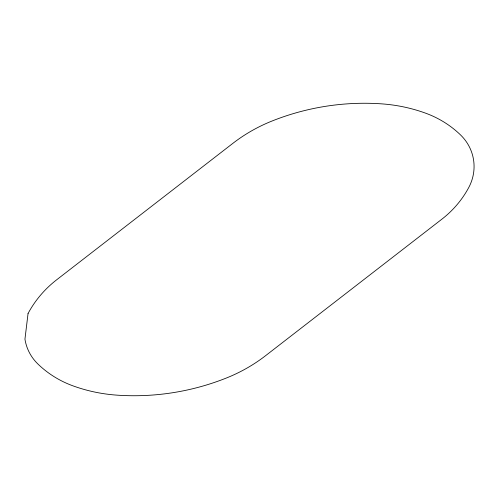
<?xml version="1.0" encoding="UTF-8"?>
<svg xmlns="http://www.w3.org/2000/svg" width="499" height="499" viewBox="0 0 499 499"><rect width="100%" height="100%" fill="white"/><g stroke="black" fill="none" stroke-linecap="round" stroke-linejoin="round"><path stroke-width="0.75" d="M28.05 313.528L24.95 339.158A47.717 45.484 -10 0 0 37.862 363.964A100.623 95.914 -10 0 0 73.104 385.902A157.59 150.218 -10 0 0 117.19 395.164A238.079 226.939 -10 0 0 226.59 377.93A157.59 150.218 -10 0 0 265.761 355.556L441.908 219.155A100.623 95.914 -10 0 0 468.798 187.431A47.717 45.484 -10 0 0 460.639 135.036A100.623 95.914 -10 0 0 425.404 113.098A157.59 150.218 -10 0 0 381.311 103.836A238.079 226.939 -10 0 0 271.911 121.07A157.59 150.218 -10 0 0 232.746 143.444L56.599 279.845A106.842 101.846 -10 0 0 28.05 313.528"/></g></svg>
